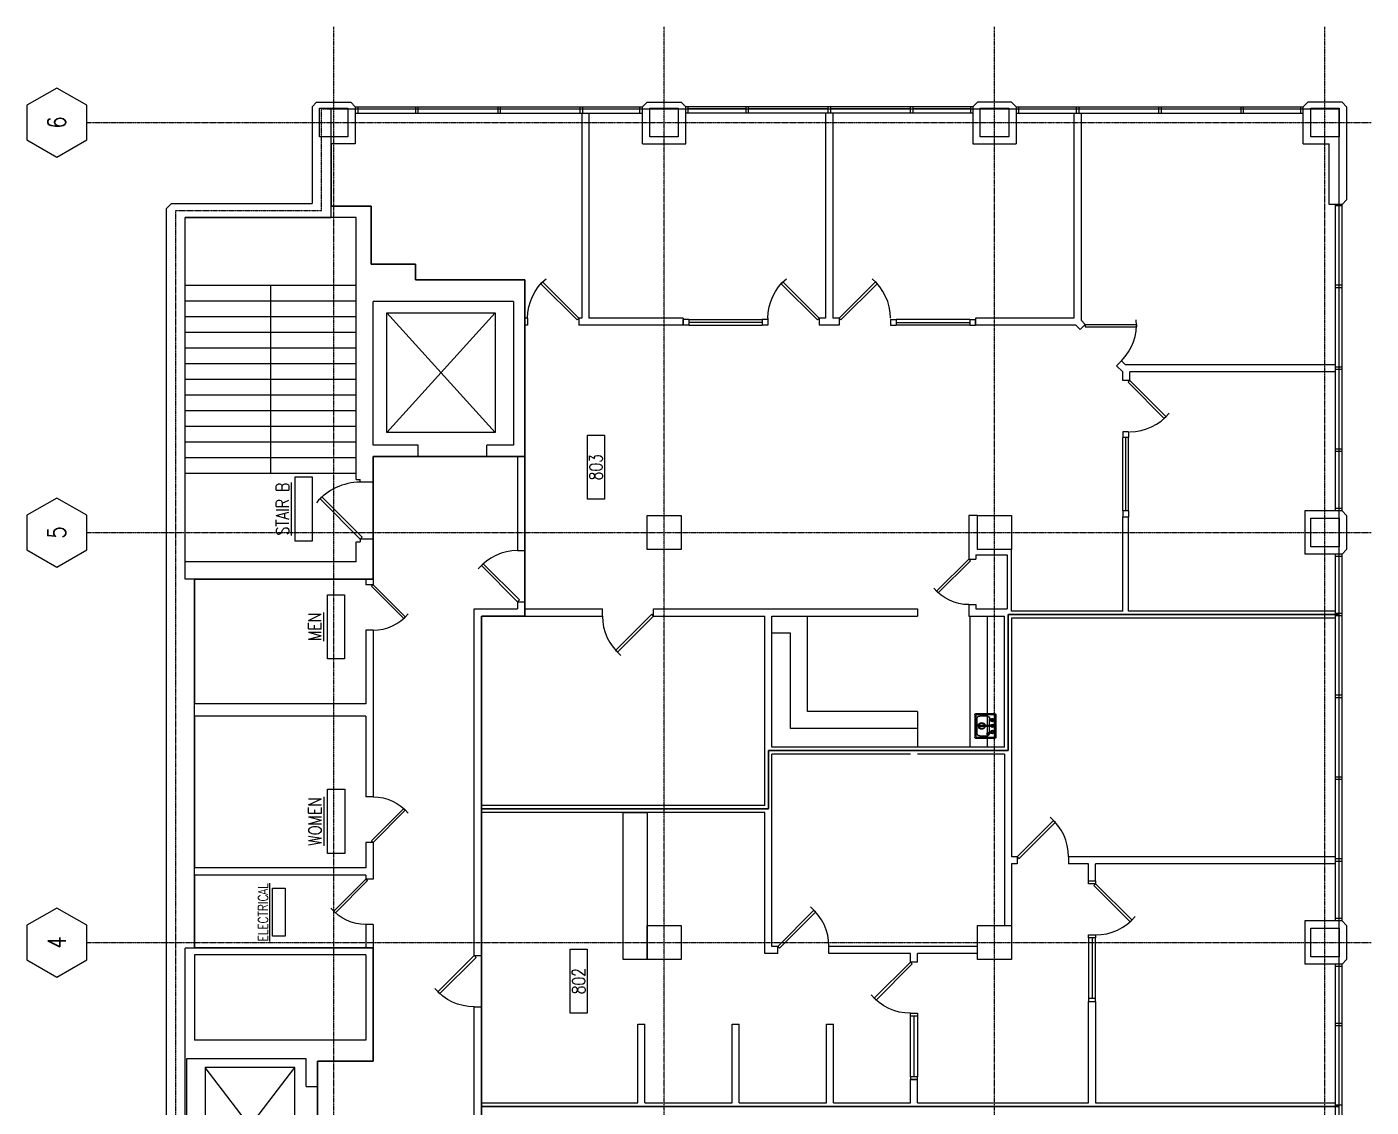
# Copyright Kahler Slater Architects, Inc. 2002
# Model space of a CAD drawing. Header units: inches. Extents: x 1936 to 3858, y 414 to 2048.
# Drawn here: x 1936 to 2880, y 1289 to 2048 of the extents above; entities that cross this region are included whole.
import ezdxf
from ezdxf.enums import TextEntityAlignment as Align

# ---------------------------------------------------------------- set-up
doc = ezdxf.new("R2010")
doc.units = ezdxf.units.IN
doc.header["$MEASUREMENT"] = 0
for name, pattern in [('CENTER2', [1.125, 0.75, -0.125, 0.125, -0.125]), ('DASHED2', [0.375, 0.25, -0.125]), ('HIDDEN', [0.375, 0.25, -0.125]), ('HIDDEN2', [0.1875, 0.125, -0.0625])]:
    doc.linetypes.add(name, pattern=pattern)
doc.layers.get('0').update_dxf_attribs({"linetype": 'CONTINUOUS'})
for name, color, linetype in [('2 VERTICAL PENETRATION', 6, 'HIDDEN'), ('3 SUITE TENANT', 4, 'HIDDEN'), ('3 SUITE TENANT DARK', 4, 'HIDDEN'), ('4 COMMON', 2, 'HIDDEN'), ('A-AREA-IDEN', 81, 'CONTINUOUS'), ('A-Area-Spce-Iden', 110, 'CONTINUOUS'), ('A-Area-Spce-Sqft', 81, 'CONTINUOUS'), ('A-door', 111, 'CONTINUOUS'), ('A-FLOR-CASE', 10, 'CONTINUOUS'), ('A-FLOR-CASE-OVHD', 11, 'HIDDEN2'), ('A-Flor-Evtr', 141, 'CONTINUOUS'), ('A-Flor-Pfix', 2, 'CONTINUOUS'), ('A-Flor-Strs', 71, 'CONTINUOUS'), ('A-Glaz', 111, 'CONTINUOUS'), ('A-GLAZ-SILL', 44, 'CONTINUOUS'), ('A-Wall', 130, 'CONTINUOUS'), ('P-Flor-Fixt', 42, 'CONTINUOUS'), ('S-Cols', 122, 'CONTINUOUS'), ('S-GRID', 103, 'CENTER2'), ('Suites', 4, 'CONTINUOUS')]:
    doc.layers.add(name, color=color, linetype=linetype)
doc.styles.get("Standard").update_dxf_attribs({"font": 'romans.shx', "width": 0.8})

# ---------------------------------------------------------------- blocks, each defined once
blk = doc.blocks.new('DR1H45')
for p, q in [((-0.5, 0), (0.207, 0.707)), ((-0.465, -0.035), (0.242, 0.672)), ((0.207, 0.707), (0.242, 0.672)), ((-0.5, 0), (-0.465, -0.035))]:
    blk.add_line(p, q)
blk.add_arc((-0.5, 0), 1, 0, 50.1944)
blk = doc.blocks.new('sgridtagexst')
blk.add_lwpolyline([(-0.1263, 0.2188), (-0.2526, 0), (-0.1263, -0.2188), (0.1263, -0.2188), (0.2526, 0), (0.1263, 0.2188)], close=True)
at = {"width": 0.8}
blk.add_attdef('#', text='', height=0.1313, dxfattribs=at).set_placement((0, 0), align=Align.MIDDLE_CENTER)
blk = doc.blocks.new('FLOR-ROOM-TAG')
at = {"layer": 'A-Area-Spce-Iden'}
blk.add_lwpolyline([(-0.2344, -0.0918), (0.2344, -0.0918), (0.2344, -0.2168), (-0.2344, -0.2168)], close=True, dxfattribs=at)
at = {"width": 0.8}
for tag, p in [('AARMLBL1', (0, 0.125)), ('AARMLBL2', (0, 0))]:
    blk.add_attdef(tag, text='', height=0.0938, dxfattribs=at).set_placement(p, align=Align.MIDDLE_CENTER)
at = {"layer": 'A-Area-Spce-Iden', "width": 0.8}
blk.add_attdef('AARMNUM', text='', height=0.0938, dxfattribs=at).set_placement((0, -0.1543), align=Align.MIDDLE_CENTER)
at = {"layer": 'A-Area-Spce-Sqft', "width": 0.8}
blk.add_attdef('AARMAREA', text='', height=0.0938, dxfattribs=at).set_placement((0, -0.3086), align=Align.MIDDLE_CENTER)
blk = doc.blocks.new('sink')
at = {"layer": 'A-Flor-Pfix'}
for centre, start, end in [((-7.25, -1.25), 90, 180), ((7.25, -1.25), 0, 90)]:
    blk.add_arc(centre, 0.5, start, end, dxfattribs=at)
at = {"layer": 'P-Flor-Fixt'}
for p, q in [((-8, 0), (8, 0)), ((-8.5, -14.43), (-8.5, -0.5)), ((-7.75, -13.68), (-7.75, -1.25)), ((-7.25, -0.75), (7.25, -0.75)), ((-7, -11.43), (-7, -6.5)), ((-4.4, -4.5), (-0.35, -4.5)), ((-0.35, -2.56), (-0.35, -11.04)), ((0.4, -2.56), (0.4, -11.04)), ((0.4, -4.5), (5, -4.5)), ((3.78, -2.56), (3.78, -4.03)), ((3.78, -3.53), (4.65, -3.53)), ((3.78, -4.03), (4.65, -4.03)), ((3.95, -2.21), (3.95, -2.03)), ((3.95, -2.03), (4.48, -2.03)), ((4.4, -4.5), (4.53, -4.5)), ((4.48, -2.03), (4.48, -2.22)), ((4.65, -2.56), (4.65, -4.03)), ((7, -6.5), (7, -11.43)), ((7.75, -1.25), (7.75, -13.68)), ((8.5, -0.5), (8.5, -14.43)), ((8.01, -14.93), (-8.01, -14.93)), ((7.26, -14.18), (-7.26, -14.18)), ((5.01, -13.43), (-5.01, -13.43))]:
    blk.add_line(p, q, dxfattribs=at)
blk.add_circle((-5.41, -6.13), 0.562, dxfattribs=at)
for centre, radius, start, end in [((-8, -0.5), 0.5, 90, 180), ((-5, -6.5), 2, 95.60748, 180), ((-6.66, -4.63), 1.44, 318, 357), ((-4.16, -2.56), 1.25, 274.04912, 180), ((-4.16, -2.56), 1.25, 180, 229.30036), ((-4.16, -2.56), 0.875, 285.19141, 180), ((-4.16, -2.56), 0.875, 180, 218.23153), ((-3.53, -5.75), 1.44, 144, 183), ((-9.66, -1.63), 6, 332, 349), ((0.03, -10), 2.38, 99.08469, 180), ((0.03, -10), 2.38, 180, 80.91525), ((0.03, -10), 1.88, 101.53692, 180), ((0.03, -10), 1.88, 180, 78.463), ((0.03, -2.56), 1.19, 289, 180), ((0.03, -2.56), 1.19, 180, 252), ((0.03, -2.56), 0.562, 0, 180), ((0.03, -2.56), 0.562, 180, 229), ((0.03, -2.56), 0.562, 180, 180.0000027777867), ((0.03, -2.56), 0.375, 0, 180), ((0.03, -2.56), 0.375, 180, 180.0000027777867), ((0.03, -2.56), 0.562, 312, 0), ((4.22, -2.56), 1.19, 291.61896, 180), ((4.22, -2.56), 1.19, 180, 248.38179), ((4.22, -2.56), 0.688, 309.52143, 180), ((4.22, -2.56), 0.688, 180, 230.47887), ((4.22, -2.56), 0.438, 126.7879, 180.13712), ((4.22, -2.56), 0.438, 0.00302, 52.51326), ((5, -6.5), 2, 0, 90), ((8, -0.5), 0.5, 0, 90), ((-8, -14.43), 0.5, 180, 270), ((-7.25, -13.68), 0.5, 180, 270), ((-5, -11.43), 2, 180, 270.41435), ((0.03, -10.25), 0.875, 244.62323, 295.37592), ((5, -11.43), 2, 270.41435, 0), ((7.25, -13.68), 0.5, 270, 0), ((8, -14.43), 0.5, 270, 0)]:
    blk.add_arc(centre, radius, start, end, dxfattribs=at)
for centre, major_axis, ratio, start_param, end_param in [((0.83, -5.83), (0, -7.24), 0.84608, 4.223697, 4.555309), ((-11.05, -1.55), (7.58, 0), 0.813102, -0.575959, -0.488692)]:
    blk.add_ellipse(centre, major_axis=major_axis, ratio=ratio, start_param=start_param, end_param=end_param, dxfattribs=at)

msp = doc.modelspace()

# ---------------------------------------------------------------- linework, layer by layer
at = {"layer": '2 VERTICAL PENETRATION'}
for points in [[(2178.19, 1922.46), (2178.19, 1881.71), (2209.19, 1881.71), (2209.19, 1870.71), (2285.94, 1870.71), (2285.94, 1746.46), (2179.44, 1746.46), (2179.44, 1660.46), (2047.44, 1660.46), (2047.44, 1914.46), (2149.94, 1914.46), (2149.94, 1922.46)], [(2047.44, 1401.46), (2179.44, 1401.46), (2179.44, 1321.71), (2140.44, 1321.71), (2140.44, 1126.46), (2179.44, 1126.46), (2179.44, 872.96), (2047.44, 872.96)]]:
    msp.add_lwpolyline(points, close=True, dxfattribs=at)
at = {"layer": '3 SUITE TENANT'}
msp.add_lwpolyline([(2255.44, 1498.91), (2457.01, 1498.91), (2457.01, 1539.91), (2625.26, 1539.91), (2625.26, 1635.41), (2857.51, 1635.41), (2857.51, 1289.91), (2255.44, 1289.91)], close=True, dxfattribs=at)
at = {"layer": '3 SUITE TENANT DARK'}
for points in [[(2149.94, 1990.71), (2857.51, 1990.71), (2857.51, 1635.41), (2625.26, 1635.41), (2625.26, 1539.91), (2457.01, 1539.91), (2457.01, 1498.91), (2255.44, 1498.91), (2255.44, 1634.46), (2285.94, 1634.46), (2285.94, 1713.46), (2285.94, 1746.46), (2285.94, 1870.71), (2209.19, 1870.71), (2209.19, 1881.71), (2178.19, 1881.71), (2178.19, 1922.46), (2149.94, 1922.46)], [(2255.44, 1289.91), (2857.51, 1289.91), (2857.51, 1001.91), (2684.26, 1001.91), (2684.26, 1065.03), (2627.89, 1065.41), (2627.76, 1105.1), (2485.76, 1104.44), (2485.76, 1128.1), (2255.44, 1128.1)]]:
    msp.add_lwpolyline(points, close=True, dxfattribs=at)
at = {"layer": '4 COMMON'}
msp.add_lwpolyline([(2053.94, 1660.46), (2179.44, 1660.46), (2179.44, 1746.46), (2285.94, 1746.46), (2285.94, 1634.46), (2255.44, 1634.46), (2255.44, 1026.71), (2179.44, 1026.71), (2179.44, 1126.46), (2140.44, 1126.46), (2140.44, 1321.71), (2179.44, 1321.71), (2179.44, 1401.46), (2053.94, 1401.46)], close=True, dxfattribs=at)
at = {"layer": 'A-door'}
for p, q in [((2686.76, 1446.41), (2685.49, 1445.13)), ((2685.49, 1445.13), (2710.94, 1419.68)), ((2686.76, 1446.41), (2712.22, 1420.95)), ((2712.22, 1420.95), (2710.94, 1419.68))]:
    msp.add_line(p, q, dxfattribs=at)
msp.add_ellipse((2686.76, 1446.41), major_axis=(-25.46, 25.46), ratio=1, start_param=2.356194, end_param=3.232253, dxfattribs=at)
at = {"layer": 'A-FLOR-CASE'}
for p, q in [((2484.51, 1567.41), (2484.51, 1634.46)), ((2598.76, 1542.41), (2598.76, 1634.46)), ((2561.76, 1567.41), (2484.51, 1567.41))]:
    msp.add_line(p, q, dxfattribs=at)
msp.add_lwpolyline([(2561.76, 1567.41), (2561.76, 1542.41)], dxfattribs=at)
msp.add_lwpolyline([(2371.76, 1393.1), (2354.97, 1393.1), (2354.97, 1496.41), (2371.76, 1496.41)], close=True, dxfattribs=at)
at = {"layer": 'A-FLOR-CASE-OVHD', "linetype": 'DASHED2'}
for p, q in [((2610.76, 1542.41), (2610.76, 1634.46)), ((2561.76, 1555.41), (2472.51, 1555.41))]:
    msp.add_line(p, q, dxfattribs=at)
msp.add_lwpolyline([(2472.51, 1555.41), (2472.51, 1622.46), (2459.51, 1622.46)], dxfattribs=at)
at = {"layer": 'A-Flor-Evtr'}
for p, q in [((2189.19, 1847.46), (2265.19, 1763.46)), ((2189.19, 1763.46), (2265.19, 1847.46)), ((2061.44, 1235.21), (2124.44, 1317.21)), ((2124.44, 1235.21), (2061.44, 1317.21))]:
    msp.add_line(p, q, dxfattribs=at)
for points in [[(2189.19, 1847.46), (2265.19, 1847.46), (2265.19, 1763.46), (2189.19, 1763.46)], [(2061.44, 1235.21), (2124.44, 1235.21), (2124.44, 1317.21), (2061.44, 1317.21)]]:
    msp.add_lwpolyline(points, close=True, dxfattribs=at)
at = {"layer": 'A-Flor-Strs'}
for p, q in [((2167.38, 1866.55), (2047.44, 1866.55)), ((2107.41, 1866.55), (2107.41, 1734.55)), ((2167.38, 1855.55), (2047.44, 1855.55)), ((2167.38, 1844.55), (2047.44, 1844.55)), ((2167.38, 1833.55), (2047.44, 1833.55)), ((2167.38, 1822.55), (2047.44, 1822.55)), ((2167.38, 1811.55), (2047.44, 1811.55)), ((2167.38, 1800.55), (2047.44, 1800.55)), ((2167.38, 1789.55), (2047.44, 1789.55)), ((2167.38, 1778.55), (2047.44, 1778.55)), ((2167.38, 1767.55), (2047.44, 1767.55)), ((2167.38, 1756.55), (2047.44, 1756.55)), ((2167.38, 1745.55), (2047.44, 1745.55)), ((2167.38, 1734.55), (2047.44, 1734.55))]:
    msp.add_line(p, q, dxfattribs=at)
at = {"layer": 'A-Glaz'}
for p, q in [((2168.69, 1992.21), (2168.69, 1987.71)), ((2209.19, 1992.21), (2209.19, 1987.71)), ((2210.94, 1992.21), (2210.94, 1987.71)), ((2266.94, 1992.21), (2266.94, 1987.71)), ((2268.69, 1992.21), (2268.69, 1987.71)), ((2324.69, 1992.21), (2324.69, 1987.71)), ((2326.44, 1992.21), (2326.44, 1987.71)), ((2366.83, 1987.71), (2366.83, 1992.21)), ((2400.69, 1987.71), (2400.69, 1992.21)), ((2441.08, 1992.21), (2441.08, 1987.71)), ((2442.83, 1992.21), (2442.83, 1987.71)), ((2498.83, 1992.21), (2498.83, 1987.71)), ((2500.58, 1992.21), (2500.58, 1987.71)), ((2556.58, 1992.21), (2556.58, 1987.71)), ((2558.33, 1992.21), (2558.33, 1987.71)), ((2598.83, 1992.21), (2598.83, 1987.71)), ((2632.69, 1992.21), (2632.69, 1987.71)), ((2673.19, 1992.21), (2673.19, 1987.71)), ((2674.94, 1992.21), (2674.94, 1987.71)), ((2730.94, 1992.21), (2730.94, 1987.71)), ((2732.69, 1992.21), (2732.69, 1987.71)), ((2788.69, 1992.21), (2788.69, 1987.71)), ((2790.44, 1992.21), (2790.44, 1987.71)), ((2830.83, 1987.71), (2830.83, 1992.21)), ((2168.69, 1990.71), (2209.19, 1990.71)), ((2210.94, 1990.71), (2266.94, 1990.71)), ((2268.69, 1990.71), (2324.69, 1990.71)), ((2326.44, 1990.71), (2366.83, 1990.71)), ((2441.08, 1990.71), (2400.69, 1990.71)), ((2498.83, 1990.71), (2442.83, 1990.71)), ((2556.58, 1990.71), (2500.58, 1990.71)), ((2598.83, 1990.71), (2558.33, 1990.71)), ((2632.69, 1990.71), (2673.19, 1990.71)), ((2674.94, 1990.71), (2730.94, 1990.71)), ((2732.69, 1990.71), (2788.69, 1990.71)), ((2790.44, 1990.71), (2830.83, 1990.71)), ((2859.76, 1922.53), (2855.26, 1922.53)), ((2857.51, 1922.53), (2857.51, 1866.78)), ((2859.76, 1866.78), (2855.26, 1866.78)), ((2859.76, 1865.03), (2855.26, 1865.03)), ((2857.51, 1865.03), (2857.51, 1809.28)), ((2401.05, 1842.71), (2397.05, 1842.71)), ((2401.05, 1842.71), (2401.05, 1838.71)), ((2401.05, 1842.71), (2452.7, 1842.71)), ((2452.7, 1840.71), (2401.05, 1840.71)), ((2452.7, 1842.71), (2452.7, 1838.71)), ((2456.7, 1842.71), (2452.7, 1842.71)), ((2456.7, 1842.71), (2456.7, 1838.71)), ((2542.7, 1842.71), (2542.7, 1838.71)), ((2542.7, 1842.71), (2546.7, 1842.71)), ((2598.36, 1842.71), (2546.7, 1842.71)), ((2546.7, 1842.71), (2546.7, 1838.71)), ((2546.7, 1840.71), (2598.36, 1840.71)), ((2598.36, 1842.71), (2598.36, 1838.71)), ((2598.36, 1842.71), (2602.36, 1842.71)), ((2401.05, 1838.71), (2397.05, 1838.71)), ((2401.05, 1838.71), (2452.7, 1838.71)), ((2456.7, 1838.71), (2452.7, 1838.71)), ((2542.7, 1838.71), (2546.7, 1838.71)), ((2598.36, 1838.71), (2546.7, 1838.71)), ((2598.36, 1838.71), (2602.36, 1838.71)), ((2859.76, 1809.28), (2855.26, 1809.28)), ((2859.76, 1807.53), (2855.26, 1807.53)), ((2857.51, 1807.53), (2857.51, 1751.78)), ((2709.76, 1763.91), (2705.76, 1763.91)), ((2705.76, 1763.91), (2705.76, 1759.91)), ((2705.76, 1708.25), (2705.76, 1759.91)), ((2709.76, 1759.91), (2705.76, 1759.91)), ((2707.76, 1759.91), (2707.76, 1708.25)), ((2709.76, 1763.91), (2709.76, 1759.91)), ((2709.76, 1708.25), (2709.76, 1759.91)), ((2859.76, 1751.78), (2855.26, 1751.78)), ((2859.76, 1750.03), (2855.26, 1750.03)), ((2857.51, 1750.03), (2857.51, 1710.03)), ((2859.76, 1710.03), (2855.26, 1710.03)), ((2709.76, 1708.25), (2705.76, 1708.25)), ((2705.76, 1708.25), (2705.76, 1704.25)), ((2709.76, 1708.25), (2709.76, 1704.25)), ((2859.76, 1676.17), (2855.26, 1676.17)), ((2857.51, 1676.17), (2857.51, 1636.28)), ((2859.76, 1636.28), (2855.26, 1636.28)), ((2859.76, 1634.53), (2855.26, 1634.53)), ((2857.51, 1634.53), (2857.51, 1578.78)), ((2859.76, 1578.78), (2855.26, 1578.78)), ((2859.76, 1577.03), (2855.26, 1577.03)), ((2857.51, 1577.03), (2857.51, 1521.28)), ((2859.76, 1521.28), (2855.26, 1521.28)), ((2859.76, 1519.53), (2855.26, 1519.53)), ((2857.51, 1519.53), (2857.51, 1463.78)), ((2859.76, 1463.78), (2855.26, 1463.78)), ((2859.76, 1462.03), (2855.26, 1462.03)), ((2857.51, 1462.03), (2857.51, 1422.03)), ((2859.76, 1422.03), (2855.26, 1422.03)), ((2684.26, 1408.41), (2684.26, 1365.77)), ((2859.76, 1388.17), (2855.26, 1388.17)), ((2857.51, 1388.17), (2857.51, 1348.28)), ((2559.26, 1310.77), (2559.26, 1353.41)), ((2859.76, 1348.28), (2855.26, 1348.28)), ((2859.76, 1346.53), (2855.26, 1346.53)), ((2857.51, 1346.53), (2857.51, 1290.78)), ((2859.76, 1290.78), (2855.26, 1290.78))]:
    msp.add_line(p, q, dxfattribs=at)
for points in [[(2397.05, 1838.71), (2397.05, 1842.71)], [(2602.36, 1838.71), (2602.36, 1842.71)], [(2705.76, 1704.25), (2709.76, 1704.25)]]:
    msp.add_lwpolyline(points, dxfattribs=at)
for points in [[(2681.76, 1448.41), (2686.76, 1448.41), (2686.76, 1446.41), (2681.76, 1446.41)], [(2681.76, 1410.41), (2686.76, 1410.41), (2686.76, 1408.41), (2681.76, 1408.41)], [(2681.76, 1363.77), (2686.76, 1363.77), (2686.76, 1365.77), (2681.76, 1365.77)], [(2556.76, 1355.41), (2561.76, 1355.41), (2561.76, 1353.41), (2556.76, 1353.41)], [(2556.76, 1308.77), (2561.76, 1308.77), (2561.76, 1310.77), (2556.76, 1310.77)]]:
    msp.add_lwpolyline(points, close=True, dxfattribs=at)
at = {"layer": 'A-GLAZ-SILL'}
for p, q in [((2166.94, 1992.21), (2368.58, 1992.21)), ((2600.58, 1992.21), (2398.94, 1992.21)), ((2630.94, 1992.21), (2832.58, 1992.21)), ((2166.94, 1987.71), (2368.58, 1987.71)), ((2600.58, 1987.71), (2398.94, 1987.71)), ((2630.94, 1987.71), (2832.58, 1987.71)), ((2855.26, 1708.28), (2855.26, 1923.53)), ((2859.76, 1708.28), (2859.76, 1923.53)), ((2401.05, 1842.71), (2452.7, 1842.71)), ((2598.36, 1842.71), (2546.7, 1842.71)), ((2401.05, 1838.71), (2452.7, 1838.71)), ((2598.36, 1838.71), (2546.7, 1838.71)), ((2705.76, 1708.25), (2705.76, 1759.91)), ((2709.76, 1708.25), (2709.76, 1759.91)), ((2855.26, 1420.28), (2855.26, 1677.92)), ((2859.76, 1420.28), (2859.76, 1677.92)), ((2681.76, 1408.41), (2681.76, 1365.77)), ((2686.76, 1365.77), (2686.76, 1408.41)), ((2855.26, 1132.28), (2855.26, 1389.92)), ((2859.76, 1132.28), (2859.76, 1389.92)), ((2556.76, 1310.77), (2556.76, 1353.41)), ((2561.76, 1353.41), (2561.76, 1310.77))]:
    msp.add_line(p, q, dxfattribs=at)
at = {"layer": 'A-Wall'}
for p, q in [((2139.76, 1995.4), (2136.58, 1992.21)), ((2136.58, 1992.21), (2136.58, 1924.21)), ((2139.76, 1995.4), (2163.76, 1995.4)), ((2163.76, 1995.4), (2166.94, 1992.21)), ((2166.94, 1992.21), (2166.94, 1966.21)), ((2371.76, 1995.4), (2368.58, 1992.21)), ((2368.58, 1966.21), (2368.58, 1992.21)), ((2371.76, 1995.4), (2395.76, 1995.4)), ((2395.76, 1995.4), (2398.94, 1992.21)), ((2398.94, 1966.21), (2398.94, 1992.21)), ((2603.76, 1995.4), (2600.58, 1992.21)), ((2600.58, 1992.21), (2600.58, 1966.21)), ((2627.76, 1995.4), (2603.76, 1995.4)), ((2627.76, 1995.4), (2630.94, 1992.21)), ((2630.94, 1992.21), (2630.94, 1966.21)), ((2835.76, 1995.4), (2832.58, 1992.21)), ((2832.58, 1966.21), (2832.58, 1992.21)), ((2859.76, 1995.4), (2835.76, 1995.4)), ((2859.76, 1995.4), (2862.94, 1992.21)), ((2862.94, 1992.21), (2862.94, 1926.71)), ((2149.94, 1966.21), (2149.94, 1922.46)), ((2166.94, 1966.21), (2149.94, 1966.21)), ((2368.58, 1966.21), (2398.94, 1966.21)), ((2600.58, 1966.21), (2630.94, 1966.21)), ((2832.58, 1966.21), (2850.76, 1966.21)), ((2850.76, 1923.53), (2850.76, 1966.21)), ((2859.76, 1923.53), (2862.94, 1926.71)), ((2034.44, 1920.68), (2037.98, 1924.21)), ((2034.44, 600.7), (2034.44, 1920.68)), ((2037.98, 1924.21), (2136.58, 1924.21)), ((2178.19, 1922.46), (2149.94, 1922.46)), ((2178.19, 1922.46), (2178.19, 1881.71)), ((2859.76, 1923.53), (2850.76, 1923.53)), ((2047.44, 1672.46), (2047.44, 1914.46)), ((2167.44, 1914.46), (2047.44, 1914.46)), ((2167.44, 1730.46), (2167.44, 1914.46)), ((2178.19, 1881.71), (2209.19, 1881.71)), ((2209.19, 1881.71), (2209.19, 1870.71)), ((2209.19, 1870.71), (2285.94, 1870.71)), ((2285.94, 1870.71), (2285.94, 1746.46)), ((2179.44, 1754.46), (2179.44, 1855.46)), ((2277.94, 1855.46), (2179.44, 1855.46)), ((2277.94, 1855.46), (2277.94, 1754.46)), ((2211.19, 1754.46), (2179.44, 1754.46)), ((2179.44, 1746.46), (2179.44, 1728.46)), ((2211.19, 1746.46), (2179.44, 1746.46)), ((2211.19, 1746.46), (2211.19, 1754.46)), ((2277.94, 1754.46), (2259.19, 1754.46)), ((2259.19, 1746.46), (2259.19, 1754.46)), ((2285.94, 1746.46), (2259.19, 1746.46)), ((2280.94, 1746.46), (2280.94, 1680.46)), ((2285.94, 1746.46), (2285.94, 1680.46)), ((2167.44, 1730.46), (2170.44, 1730.46)), ((2170.44, 1728.46), (2170.44, 1730.46)), ((2179.44, 1728.46), (2170.44, 1728.46)), ((2833.76, 1708.28), (2833.76, 1677.92)), ((2859.76, 1708.28), (2833.76, 1708.28)), ((2862.94, 1705.1), (2859.76, 1708.28)), ((2862.94, 1705.1), (2862.94, 1681.1)), ((2167.44, 1686.46), (2170.44, 1686.46)), ((2167.44, 1672.46), (2167.44, 1686.46)), ((2179.44, 1688.46), (2170.44, 1688.46)), ((2170.44, 1688.46), (2170.44, 1686.46)), ((2179.44, 1688.46), (2179.44, 1656.46)), ((2280.94, 1680.46), (2285.94, 1680.46)), ((2862.94, 1681.1), (2859.76, 1677.92)), ((2167.44, 1672.46), (2047.44, 1672.46)), ((2859.76, 1677.92), (2833.76, 1677.92)), ((2174.44, 1660.46), (2053.94, 1660.46)), ((2053.94, 1660.46), (2053.94, 1572.71)), ((2174.44, 1660.46), (2174.44, 1656.46)), ((2179.44, 1656.46), (2174.44, 1656.46)), ((2280.94, 1644.46), (2285.94, 1644.46)), ((2280.94, 1644.46), (2280.94, 1639.46)), ((2285.94, 1644.46), (2285.94, 1639.46)), ((2250.44, 1395.91), (2250.44, 1639.46)), ((2250.44, 1639.46), (2280.94, 1639.46)), ((2255.44, 1501.41), (2255.44, 1634.46)), ((2179.44, 1624.46), (2174.44, 1624.46)), ((2174.44, 1624.46), (2174.44, 1572.71)), ((2179.44, 1624.46), (2179.44, 1507.46)), ((2174.44, 1572.71), (2053.94, 1572.71)), ((2053.94, 1564.21), (2053.94, 1457.46)), ((2174.44, 1564.21), (2053.94, 1564.21)), ((2174.44, 1564.21), (2174.44, 1507.46)), ((2179.44, 1507.46), (2174.44, 1507.46)), ((2255.44, 1395.91), (2255.44, 1496.41)), ((2179.44, 1475.46), (2174.44, 1475.46)), ((2174.44, 1475.46), (2174.44, 1457.46)), ((2179.44, 1475.46), (2179.44, 1449.71)), ((2174.44, 1457.46), (2053.94, 1457.46)), ((2174.44, 1452.46), (2053.94, 1452.46)), ((2053.94, 1452.46), (2053.94, 1401.46)), ((2174.44, 1452.46), (2174.44, 1449.71)), ((2179.44, 1449.71), (2174.44, 1449.71)), ((2179.44, 1417.71), (2174.44, 1417.71)), ((2174.44, 1417.71), (2174.44, 1401.46)), ((2179.44, 1417.71), (2179.44, 1321.71)), ((2833.76, 1420.28), (2833.76, 1389.92)), ((2859.76, 1420.28), (2833.76, 1420.28)), ((2862.94, 1417.1), (2859.76, 1420.28)), ((2862.94, 1417.1), (2862.94, 1393.1)), ((2174.44, 1401.46), (2053.94, 1401.46)), ((2053.94, 1396.46), (2053.94, 1336.46)), ((2174.44, 1396.46), (2053.94, 1396.46)), ((2174.44, 1396.46), (2174.44, 1336.46)), ((2250.44, 1395.91), (2255.44, 1395.91)), ((2859.76, 1389.92), (2833.76, 1389.92)), ((2862.94, 1393.1), (2859.76, 1389.92)), ((2250.44, 1170.6), (2250.44, 1359.91)), ((2250.44, 1359.91), (2255.44, 1359.91)), ((2255.44, 1292.41), (2255.44, 1359.91)), ((2174.44, 1336.46), (2053.94, 1336.46)), ((2048.44, 1323.46), (2048.44, 1128.96)), ((2132.44, 1323.46), (2048.44, 1323.46)), ((2132.44, 1303.96), (2132.44, 1323.46)), ((2140.44, 1321.71), (2140.44, 1303.96)), ((2140.44, 1321.71), (2179.44, 1321.71)), ((2132.44, 1303.96), (2140.44, 1303.96))]:
    msp.add_line(p, q, dxfattribs=at)
at = {"layer": 'S-Cols'}
for points in [[(2141.76, 1991.1), (2161.76, 1991.1), (2161.76, 1971.1), (2141.76, 1971.1)], [(2373.76, 1991.1), (2393.76, 1991.1), (2393.76, 1971.1), (2373.76, 1971.1)], [(2605.76, 1991.1), (2625.76, 1991.1), (2625.76, 1971.1), (2605.76, 1971.1)], [(2837.76, 1991.1), (2857.76, 1991.1), (2857.76, 1971.1), (2837.76, 1971.1)], [(2371.76, 1705.1), (2395.76, 1705.1), (2395.76, 1681.1), (2371.76, 1681.1)], [(2603.76, 1705.1), (2627.76, 1705.1), (2627.76, 1681.1), (2603.76, 1681.1)], [(2837.76, 1703.1), (2857.76, 1703.1), (2857.76, 1683.1), (2837.76, 1683.1)], [(2371.76, 1417.1), (2395.76, 1417.1), (2395.76, 1393.1), (2371.76, 1393.1)], [(2603.76, 1417.1), (2627.76, 1417.1), (2627.76, 1393.1), (2603.76, 1393.1)], [(2837.76, 1415.1), (2857.76, 1415.1), (2857.76, 1395.1), (2837.76, 1395.1)]]:
    msp.add_lwpolyline(points, close=True, dxfattribs=at)
at = {"layer": 'S-GRID'}
for p, q in [((2151.76, 462.85), (2151.76, 2048.32)), ((2383.76, 462.85), (2383.76, 2048.32)), ((2615.76, 462.85), (2615.76, 2048.32)), ((2847.76, 462.85), (2847.76, 2048.32)), ((1978.34, 1981.1), (2880.2, 1981.1)), ((1978.34, 1693.1), (2880.2, 1693.1)), ((1978.34, 1405.1), (2880.2, 1405.1))]:
    msp.add_line(p, q, dxfattribs=at)
msp.add_lwpolyline([(2857.51, 1117.1), (2857.51, 1117.1), (2857.51, 531.49), (2383.76, 531.49), (2151.76, 531.49), (2151.76, 576.96), (2151.76, 602.55), (2040.94, 602.55), (2040.94, 1919.34), (2143.26, 1919.34), (2143.26, 1990.71), (2615.76, 1990.71), (2615.76, 1990.71), (2857.51, 1990.71), (2857.51, 1388.17), (2857.51, 1388.17), (2857.51, 1117.1), (2857.51, 1117.1)], close=True, dxfattribs=at)
at = {"layer": 'Suites'}
for p, q in [((2325.94, 1987.71), (2325.94, 1843.71)), ((2330.94, 1987.71), (2330.94, 1843.71)), ((2497.2, 1987.71), (2497.2, 1843.71)), ((2502.2, 1987.71), (2502.2, 1843.71)), ((2671.57, 1987.71), (2671.57, 1843.71)), ((2676.57, 1987.71), (2676.57, 1842.17)), ((2287.94, 1843.71), (2285.94, 1843.71)), ((2287.94, 1843.71), (2287.94, 1838.71)), ((2323.94, 1843.71), (2323.94, 1838.71)), ((2325.94, 1843.71), (2323.94, 1843.71)), ((2397.05, 1843.71), (2330.94, 1843.71)), ((2397.05, 1843.71), (2397.05, 1838.71)), ((2456.7, 1843.71), (2456.7, 1838.71)), ((2492.7, 1843.71), (2492.7, 1838.71)), ((2497.2, 1843.71), (2492.7, 1843.71)), ((2506.7, 1843.71), (2502.2, 1843.71)), ((2506.7, 1843.71), (2506.7, 1838.71)), ((2602.36, 1843.71), (2602.36, 1838.71)), ((2671.57, 1843.71), (2602.36, 1843.71)), ((2676.57, 1842.17), (2679.47, 1839.27)), ((2287.94, 1838.71), (2285.94, 1838.71)), ((2397.05, 1838.71), (2323.94, 1838.71)), ((2506.7, 1838.71), (2492.7, 1838.71)), ((2672.95, 1838.71), (2602.36, 1838.71)), ((2672.95, 1838.71), (2675.94, 1835.73)), ((2679.47, 1839.27), (2675.94, 1835.73)), ((2704.93, 1813.81), (2701.39, 1810.28)), ((2704.93, 1813.81), (2707.83, 1810.91)), ((2701.39, 1810.28), (2705.76, 1805.91)), ((2705.76, 1799.91), (2705.76, 1805.91)), ((2855.26, 1810.91), (2707.83, 1810.91)), ((2855.26, 1805.91), (2710.76, 1805.91)), ((2710.76, 1799.91), (2710.76, 1805.91)), ((2710.76, 1799.91), (2705.76, 1799.91)), ((2603.76, 1705.1), (2597.76, 1705.1)), ((2597.76, 1705.1), (2597.76, 1674.46)), ((2705.76, 1637.91), (2705.76, 1704.25)), ((2709.76, 1637.91), (2709.76, 1704.25)), ((2627.76, 1637.91), (2627.76, 1681.1)), ((2597.76, 1674.46), (2602.76, 1674.46)), ((2602.76, 1677.46), (2602.76, 1674.46)), ((2602.76, 1677.46), (2624.76, 1677.46)), ((2624.76, 1677.46), (2624.76, 1639.46)), ((2597.76, 1642.46), (2602.76, 1642.46)), ((2597.76, 1642.46), (2597.76, 1634.46)), ((2602.76, 1642.46), (2602.76, 1639.46)), ((2255.44, 1634.46), (2340.44, 1634.46)), ((2285.94, 1639.46), (2340.44, 1639.46)), ((2340.44, 1634.46), (2340.44, 1639.46)), ((2376.44, 1634.46), (2376.44, 1639.46)), ((2376.44, 1639.46), (2561.76, 1639.46)), ((2376.44, 1634.46), (2454.51, 1634.46)), ((2454.51, 1501.41), (2454.51, 1634.46)), ((2459.51, 1542.41), (2459.51, 1634.46)), ((2459.51, 1634.46), (2561.76, 1634.46)), ((2561.76, 1639.46), (2561.76, 1634.46)), ((2597.76, 1634.46), (2622.76, 1634.46)), ((2602.76, 1639.46), (2624.76, 1639.46)), ((2622.76, 1542.41), (2622.76, 1634.46)), ((2705.76, 1637.91), (2627.76, 1637.91)), ((2855.26, 1632.91), (2627.76, 1632.91)), ((2627.76, 1632.91), (2627.76, 1465.41)), ((2855.26, 1637.91), (2709.76, 1637.91)), ((2622.76, 1542.41), (2459.51, 1542.41)), ((2459.51, 1402.41), (2459.51, 1537.41)), ((2556.76, 1537.41), (2459.51, 1537.41)), ((2622.76, 1537.41), (2561.76, 1537.41)), ((2622.76, 1537.41), (2622.76, 1417.1)), ((2454.51, 1501.41), (2255.44, 1501.41)), ((2454.51, 1496.41), (2255.44, 1496.41)), ((2454.51, 1397.41), (2454.51, 1496.41)), ((2631.76, 1465.41), (2627.76, 1465.41)), ((2631.76, 1465.41), (2631.76, 1460.41)), ((2855.26, 1465.41), (2667.76, 1465.41)), ((2667.76, 1465.41), (2667.76, 1460.41)), ((2627.76, 1460.41), (2627.76, 1417.1)), ((2631.76, 1460.41), (2627.76, 1460.41)), ((2681.76, 1460.41), (2667.76, 1460.41)), ((2855.26, 1460.41), (2686.76, 1460.41)), ((2463.51, 1397.41), (2454.51, 1397.41)), ((2463.51, 1402.41), (2459.51, 1402.41)), ((2463.51, 1397.41), (2463.51, 1402.41)), ((2603.76, 1402.41), (2499.51, 1402.41)), ((2499.51, 1397.41), (2499.51, 1402.41)), ((2556.76, 1397.41), (2499.51, 1397.41)), ((2556.76, 1391.41), (2556.76, 1397.41)), ((2603.76, 1397.41), (2561.76, 1397.41)), ((2561.76, 1391.41), (2556.76, 1391.41)), ((2365.26, 1292.41), (2365.26, 1347.85)), ((2365.26, 1347.85), (2370.26, 1347.85)), ((2370.26, 1292.41), (2370.26, 1347.85)), ((2431.51, 1292.41), (2431.51, 1347.85)), ((2431.51, 1347.85), (2436.51, 1347.85)), ((2436.51, 1292.41), (2436.51, 1347.85)), ((2497.76, 1292.41), (2497.76, 1347.85)), ((2497.76, 1347.85), (2502.76, 1347.85)), ((2502.76, 1292.41), (2502.76, 1347.85)), ((2561.76, 1308.77), (2556.76, 1308.77)), ((2556.76, 1292.41), (2556.76, 1308.77)), ((2561.76, 1292.41), (2561.76, 1308.77)), ((2255.44, 1292.41), (2365.26, 1292.41)), ((2370.26, 1292.41), (2431.51, 1292.41)), ((2436.51, 1292.41), (2497.76, 1292.41)), ((2502.76, 1292.41), (2556.76, 1292.41)), ((2561.76, 1292.41), (2681.76, 1292.41)), ((2686.76, 1292.41), (2855.26, 1292.41))]:
    msp.add_line(p, q, dxfattribs=at)
for points in [[(2681.76, 1448.41), (2681.76, 1460.41)], [(2686.76, 1448.41), (2686.76, 1460.41)], [(2681.76, 1448.41), (2686.76, 1448.41)], [(2561.76, 1391.41), (2561.76, 1397.41)], [(2681.76, 1292.41), (2681.76, 1363.77), (2686.76, 1363.77), (2686.76, 1292.41)]]:
    msp.add_lwpolyline(points, dxfattribs=at)

# ---------------------------------------------------------------- block references
at = {"layer": 'A-AREA-IDEN'}
ref = msp.add_blockref('FLOR-ROOM-TAG', (2321.11, 1738.98), dxfattribs=dict(at, xscale=96, yscale=96, zscale=96, rotation=90))
ref.add_attrib('AARMNUM', '803', dxfattribs={"layer": 'A-Area-Spce-Iden', "height": 9, "rotation": 90, "width": 0.8}).set_placement((2335.92, 1738.98), align=Align.MIDDLE_CENTER)
at = {"layer": 'A-AREA-IDEN', "rotation": 90}
for p, xscale, yscale, zscale, values in [((2115.87, 1709.65), 96, 96, 96, {'AARMLBL2': '%%USTAIR B'}), ((2138.57, 1626.94), 96, 96, 96, {'AARMLBL2': '%%UMEN'}), ((2138.67, 1490.22), 96, 96, 96, {'AARMLBL2': '%%UWOMEN'}), ((2102.19, 1426.33), 72, 72, 72, {'AARMLBL2': '%%UELECTRICAL'})]:
    msp.add_blockref('FLOR-ROOM-TAG', p, dxfattribs=dict(at, xscale=xscale, yscale=yscale, zscale=zscale)).add_auto_attribs(values)
at = {"layer": 'A-AREA-IDEN'}
ref = msp.add_blockref('FLOR-ROOM-TAG', (2309.02, 1377.96), dxfattribs=dict(at, xscale=96, yscale=96, zscale=96, rotation=90))
ref.add_attrib('AARMNUM', '802', dxfattribs={"layer": 'A-Area-Spce-Iden', "height": 9, "rotation": 90, "width": 0.8}).set_placement((2323.83, 1377.96), align=Align.MIDDLE_CENTER)
at = {"layer": 'A-door', "yscale": 36, "zscale": 0.001}
for p, xscale in [((2305.94, 1843.71), -36), ((2474.7, 1843.71), -36), ((2524.7, 1843.71), 36), ((2649.76, 1465.41), 36), ((2481.51, 1402.41), 36)]:
    msp.add_blockref('DR1H45', p, dxfattribs=dict(at, xscale=xscale))
at = {"layer": 'A-door'}
for p, xscale, yscale, zscale, rotation in [((2692.2, 1826.54), 36, 36, 0.001, 315), ((2710.76, 1781.91), 36, 36, 0.001, 270), ((2170.44, 1708.46), 40, 40, 0.001111111111111111, 90), ((2280.94, 1662.46), 36, 36, 0.0009999999999999998, 90), ((2597.76, 1658.46), -32, 32, 0.0008888888888888888, 90), ((2179.44, 1640.46), 32, 32, 0.0008888888888888887, 269.9999999999984), ((2358.44, 1634.46), 36, 36, 0.001, 180), ((2179.44, 1491.46), -31.99999999999999, 31.99999999999998, 0.0008888888888888887, 270.0287423532408), ((2174.44, 1433.71), -32, 32, 0.0008888888888888887, 89.9999999999984), ((2250.44, 1377.91), -36, 36, 0.001, 90), ((2556.76, 1373.41), -36, 36, 0.001, 90)]:
    msp.add_blockref('DR1H45', p, dxfattribs=dict(at, xscale=xscale, yscale=yscale, zscale=zscale, rotation=rotation))
at = {"layer": 'P-Flor-Fixt', "xscale": -1, "rotation": 269.9999999970818}
msp.add_blockref('sink', (2616.84, 1557.21), dxfattribs=at)
at = {"layer": 'S-GRID', "xscale": 96, "yscale": 96, "zscale": 96, "rotation": 90}
for p, values in [((1957.34, 1981.1), {'#': '6'}), ((1957.34, 1693.1), {'#': '5'}), ((1957.34, 1405.1), {'#': '4'})]:
    msp.add_blockref('sgridtagexst', p, dxfattribs=at).add_auto_attribs(values)

doc.saveas('drawing.dxf')
